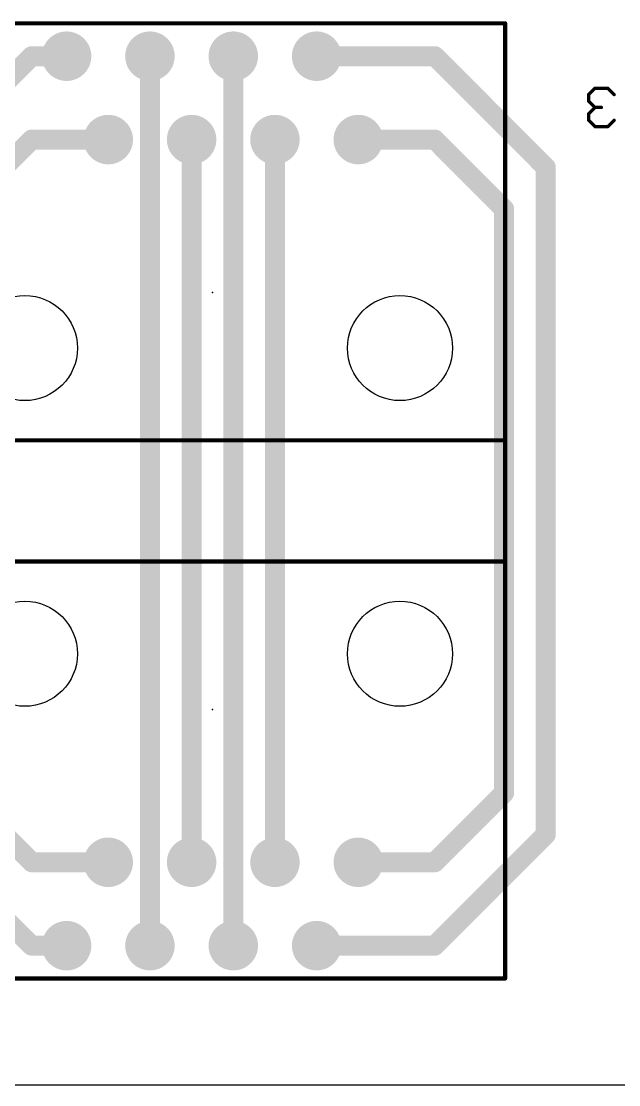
# Model space of a CAD drawing. Extents: x 0 to 9.2, y 0 to 4.69.
# Drawn here: x 2.371 to 3.088, y 0 to 1.275 of the extents above; entities that cross this region are included whole.
import ezdxf

# ---------------------------------------------------------------- set-up
doc = ezdxf.new("R2010")
doc.units = 0
for name, color, linetype in [('1', 22, 'CONTINUOUS'), ('17', 82, 'CONTINUOUS'), ('20', 7, 'CONTINUOUS'), ('21', 253, 'CONTINUOUS'), ('22', 253, 'CONTINUOUS'), ('23', 7, 'CONTINUOUS'), ('24', 7, 'CONTINUOUS'), ('26', 253, 'CONTINUOUS')]:
    doc.layers.add(name, color=color, linetype=linetype)

# ---------------------------------------------------------------- blocks, each defined once
blk = doc.blocks.new('ROUNDP')
at = {"const_width": 0.5}
blk.add_lwpolyline([(0, -0.25, 1), (0, 0.25, 1), (0, -0.25)], format="xyb", dxfattribs=at)

msp = doc.modelspace()

# ---------------------------------------------------------------- linework, layer by layer
at = {"layer": '1', "const_width": 0.024}
for points in [[(2.2, 1.05), (2.383268, 1.233268)], [(2.425, 1.233268), (2.383268, 1.233268)], [(2.525, 1.233268), (2.525, 0.166732)], [(2.625, 0.166732), (2.625, 1.233268)], [(2.725, 1.233268), (2.866732, 1.233268)], [(3, 1.1), (2.866732, 1.233268)], [(2.25, 1), (2.383268, 1.133268)], [(2.475, 1.133268), (2.383268, 1.133268)], [(2.575, 1.133268), (2.575, 0.266732)], [(2.675, 1.133268), (2.675, 0.266732)], [(2.775, 1.133268), (2.866732, 1.133268)], [(2.95, 1.05), (2.866732, 1.133268)], [(3, 0.3), (3, 1.1)], [(2.95, 0.35), (2.95, 1.05)], [(2.383268, 0.266732), (2.25, 0.4)], [(2.383268, 0.166732), (2.2, 0.35)], [(2.866732, 0.266732), (2.95, 0.35)], [(2.866732, 0.166732), (3, 0.3)], [(2.475, 0.266732), (2.383268, 0.266732)], [(2.775, 0.266732), (2.866732, 0.266732)], [(2.425, 0.166732), (2.383268, 0.166732)], [(2.725, 0.166732), (2.866732, 0.166732)]]:
    msp.add_lwpolyline(points, dxfattribs=at)
at = {"layer": '1', "const_width": 0.012}
for points in [[(2.383268, 1.239268, 1), (2.383268, 1.227268)], [(2.38751, 1.229025, 1), (2.379025, 1.23751)], [(2.425, 1.227268, 1), (2.425, 1.239268)], [(2.531, 1.233268, 1), (2.519, 1.233268)], [(2.631, 1.233268, 1), (2.619, 1.233268)], [(2.725, 1.239268, 1), (2.725, 1.227268)], [(2.870975, 1.23751, 1), (2.86249, 1.229025)], [(2.866732, 1.227268, 1), (2.866732, 1.239268)], [(2.383268, 1.139268, 1), (2.383268, 1.127268)], [(2.38751, 1.129025, 1), (2.379025, 1.13751)], [(2.475, 1.127268, 1), (2.475, 1.139268)], [(2.581, 1.133268, 1), (2.569, 1.133268)], [(2.681, 1.133268, 1), (2.669, 1.133268)], [(2.775, 1.139268, 1), (2.775, 1.127268)], [(2.870975, 1.13751, 1), (2.86249, 1.129025)], [(2.866732, 1.127268, 1), (2.866732, 1.139268)], [(3.006, 1.1, 1), (2.994, 1.1)], [(2.995757, 1.095757, 1), (3.004243, 1.104243)], [(2.956, 1.05, 1), (2.944, 1.05)], [(2.945757, 1.045757, 1), (2.954243, 1.054243)], [(2.954243, 0.345757, 1), (2.945757, 0.354243)], [(2.944, 0.35, 1), (2.956, 0.35)], [(3.004243, 0.295757, 1), (2.995757, 0.304243)], [(2.994, 0.3, 1), (3.006, 0.3)], [(2.383268, 0.272732, 1), (2.383268, 0.260732)], [(2.379025, 0.26249, 1), (2.38751, 0.270975)], [(2.475, 0.260732, 1), (2.475, 0.272732)], [(2.569, 0.266732, 1), (2.581, 0.266732)], [(2.669, 0.266732, 1), (2.681, 0.266732)], [(2.775, 0.272732, 1), (2.775, 0.260732)], [(2.86249, 0.270975, 1), (2.870975, 0.26249)], [(2.866732, 0.260732, 1), (2.866732, 0.272732)], [(2.383268, 0.172732, 1), (2.383268, 0.160732)], [(2.425, 0.160732, 1), (2.425, 0.172732)], [(2.725, 0.172732, 1), (2.725, 0.160732)], [(2.866732, 0.160732, 1), (2.866732, 0.172732)], [(2.379025, 0.16249, 1), (2.38751, 0.170975)], [(2.519, 0.166732, 1), (2.531, 0.166732)], [(2.619, 0.166732, 1), (2.631, 0.166732)], [(2.86249, 0.170975, 1), (2.870975, 0.16249)]]:
    msp.add_lwpolyline(points, format="xyb", dxfattribs=at)
at = {"layer": '20'}
msp.add_line((0, 0), (8.899213, 0), dxfattribs=at)
for centre in [(2.375, 0.883268), (2.825, 0.883268), (2.375, 0.516732), (2.825, 0.516732)]:
    msp.add_circle(centre, 0.062992, dxfattribs=at)
at = {"layer": '21', "const_width": 0.005}
for points in [[(2.248819, 0.772638), (2.951181, 0.772638)], [(2.951181, 0.127362), (2.951181, 0.772638)], [(2.951181, 0.127362), (2.248819, 0.127362)]]:
    msp.add_lwpolyline(points, dxfattribs=at)
at = {"layer": '21', "const_width": 0.0025}
for points in [[(2.952431, 0.772638, 1), (2.949931, 0.772638)], [(2.951181, 0.771388, 1), (2.951181, 0.773888)], [(2.949931, 0.127362, 1), (2.952431, 0.127362)], [(2.951181, 0.126112, 1), (2.951181, 0.128612)]]:
    msp.add_lwpolyline(points, format="xyb", dxfattribs=at)
at = {"layer": '22', "const_width": 0.005}
for points in [[(2.951181, 1.272638), (2.248819, 1.272638)], [(2.951181, 1.272638), (2.951181, 0.627362)], [(2.248819, 0.627362), (2.951181, 0.627362)]]:
    msp.add_lwpolyline(points, dxfattribs=at)
at = {"layer": '22', "const_width": 0.0025}
for points in [[(2.952431, 1.272638, 1), (2.949931, 1.272638)], [(2.951181, 1.271388, 1), (2.951181, 1.273888)], [(2.949931, 0.627362, 1), (2.952431, 0.627362)], [(2.951181, 0.626112, 1), (2.951181, 0.628612)]]:
    msp.add_lwpolyline(points, format="xyb", dxfattribs=at)
at = {"layer": '23'}
msp.add_point((2.6, 0.45), dxfattribs=at)
at = {"layer": '24'}
msp.add_point((2.6, 0.95), dxfattribs=at)
at = {"layer": '26', "const_width": 0.004}
for points in [[(3.059005, 1.19489), (3.051332, 1.187216)], [(3.051332, 1.187216), (3.051332, 1.179543)], [(3.074351, 1.19489), (3.059005, 1.19489)], [(3.082024, 1.187216), (3.074351, 1.19489)], [(3.051332, 1.179543), (3.059005, 1.17187)], [(3.059005, 1.17187), (3.051332, 1.164197)], [(3.059005, 1.17187), (3.066678, 1.17187)], [(3.051332, 1.164197), (3.051332, 1.156523)], [(3.051332, 1.156523), (3.059005, 1.14885)], [(3.059005, 1.14885), (3.074351, 1.14885)], [(3.074351, 1.14885), (3.082024, 1.156523)]]:
    msp.add_lwpolyline(points, dxfattribs=at)
at = {"layer": '26', "const_width": 0.002}
for points in [[(3.052332, 1.187216, 1), (3.050332, 1.187216)], [(3.050625, 1.187924, 1), (3.052039, 1.186509)], [(3.059005, 1.19589, 1), (3.059005, 1.19389)], [(3.059712, 1.194183, 1), (3.058298, 1.195597)], [(3.075058, 1.195597, 1), (3.073644, 1.194183)], [(3.074351, 1.19389, 1), (3.074351, 1.19589)], [(3.081317, 1.186509, 1), (3.082732, 1.187924)], [(3.052039, 1.18025, 1), (3.050625, 1.178836)], [(3.050332, 1.179543, 1), (3.052332, 1.179543)], [(3.059005, 1.17287, 1), (3.059005, 1.17087)], [(3.059712, 1.171163, 1), (3.058298, 1.172577)], [(3.058298, 1.171163, 1), (3.059712, 1.172577)], [(3.066678, 1.17087, 1), (3.066678, 1.17287)], [(3.052332, 1.164197, 1), (3.050332, 1.164197)], [(3.050625, 1.164904, 1), (3.052039, 1.16349)], [(3.052039, 1.157231, 1), (3.050625, 1.155816)], [(3.050332, 1.156523, 1), (3.052332, 1.156523)], [(3.059005, 1.14985, 1), (3.059005, 1.14785)], [(3.058298, 1.148143, 1), (3.059712, 1.149558)], [(3.073644, 1.149558, 1), (3.075058, 1.148143)], [(3.074351, 1.14785, 1), (3.074351, 1.14985)], [(3.082732, 1.155816, 1), (3.081317, 1.157231)]]:
    msp.add_lwpolyline(points, format="xyb", dxfattribs=at)

# ---------------------------------------------------------------- block references
at = {"layer": '17', "xscale": 0.05937, "yscale": 0.05937, "rotation": 180}
for p in [(2.425, 1.233268), (2.425, 1.233268), (2.525, 1.233268), (2.525, 1.233268), (2.625, 1.233268), (2.625, 1.233268), (2.725, 1.233268), (2.725, 1.233268), (2.475, 1.133268), (2.475, 1.133268), (2.575, 1.133268), (2.575, 1.133268), (2.675, 1.133268), (2.675, 1.133268), (2.775, 1.133268), (2.775, 1.133268), (2.475, 0.266732), (2.475, 0.266732), (2.575, 0.266732), (2.575, 0.266732), (2.675, 0.266732), (2.675, 0.266732), (2.775, 0.266732), (2.775, 0.266732), (2.425, 0.166732), (2.425, 0.166732), (2.525, 0.166732), (2.525, 0.166732), (2.625, 0.166732), (2.625, 0.166732), (2.725, 0.166732), (2.725, 0.166732)]:
    msp.add_blockref('ROUNDP', p, dxfattribs=at)

doc.saveas('drawing.dxf')
